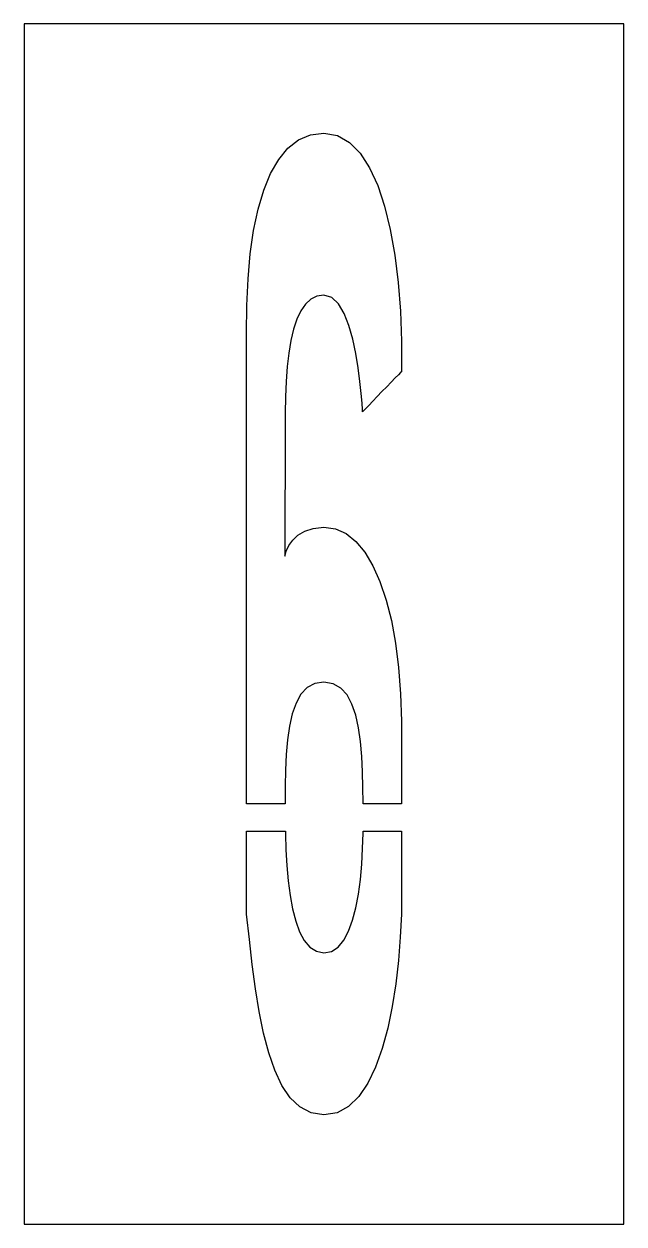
# Model space of a CAD drawing. Extents: x 0 to 11, y 0 to 22.
import ezdxf

# ---------------------------------------------------------------- set-up
doc = ezdxf.new("R2010")
doc.units = 0
doc.layers.add('CUT', color=7, linetype='Continuous')
doc.layers.add('OUTSIDE', color=1, linetype='Continuous')

msp = doc.modelspace()

# ---------------------------------------------------------------- linework, layer by layer
at = {"layer": 'CUT'}
for points in [[(5.1463, 12.7021), (5.3041, 12.7518), (5.4991, 12.773), (5.7083, 12.7447), (5.9034, 12.6578), (6.0824, 12.5142), (6.2456, 12.3156), (6.3945, 12.0691), (6.5257, 11.7766), (6.6392, 11.4379), (6.7349, 11.0621), (6.8112, 10.6472), (6.8679, 10.2004), (6.9034, 9.7216), (6.9193, 9.2163), (6.9193, 8.922), (6.9193, 8.6259), (6.9193, 8.3316), (6.9193, 8.0372), (6.9193, 7.7411), (6.9193, 7.7049), (6.2173, 7.7049), (6.2172, 7.7216), (6.2137, 8.0053), (6.2066, 8.2926), (6.1941, 8.5727), (6.1693, 8.844), (6.1339, 9.0975), (6.0824, 9.328), (6.0133, 9.5301), (5.9229, 9.6986), (5.8094, 9.8262), (5.6693, 9.906), (5.4991, 9.9362), (5.3307, 9.9096), (5.1906, 9.8333), (5.0754, 9.711), (4.9867, 9.5479), (4.9176, 9.3511), (4.8661, 9.1241), (4.8307, 8.8741), (4.8076, 8.6046), (4.7952, 8.3209), (4.7899, 8.0284), (4.7899, 7.7358), (4.7899, 7.7049), (4.0807, 7.7049), (4.0807, 8.3387), (4.0807, 9.227), (4.0807, 10.1135), (4.0807, 11.0018), (4.0807, 11.8883), (4.0807, 12.7766), (4.0807, 13.6631), (4.0807, 14.5514), (4.0807, 15.4379), (4.0807, 16.3262), (4.0842, 16.8404), (4.1073, 17.328), (4.148, 17.7872), (4.2101, 18.2145), (4.2917, 18.6046), (4.3963, 18.9539), (4.5204, 19.2589), (4.6693, 19.5177), (4.8395, 19.7252), (5.0346, 19.8759), (5.2544, 19.9681), (5.4991, 20), (5.7456, 19.9539), (5.9654, 19.8298), (6.1622, 19.6294), (6.3342, 19.3635), (6.4849, 19.0372), (6.6108, 18.6578), (6.7154, 18.2305), (6.7988, 17.7624), (6.859, 17.2624), (6.8998, 16.734), (6.9193, 16.1862), (6.9193, 15.6241), (6.9034, 15.6099), (6.8661, 15.5709), (6.8076, 15.5106), (6.7332, 15.4362), (6.6516, 15.3511), (6.5629, 15.2606), (6.4743, 15.1684), (6.3927, 15.0833), (6.32, 15.0071), (6.2615, 14.9468), (6.2225, 14.906), (6.2083, 14.8918), (6.2048, 14.9344), (6.1977, 15.0514), (6.1817, 15.227), (6.1587, 15.4468), (6.1268, 15.6968), (6.0824, 15.9592), (6.0275, 16.2234), (5.9566, 16.4734), (5.8697, 16.6915), (5.7651, 16.867), (5.6427, 16.984), (5.4991, 17.0284), (5.3715, 17.0106), (5.258, 16.9539), (5.1605, 16.8635), (5.0754, 16.7411), (5.0027, 16.5869), (4.9424, 16.4043), (4.8945, 16.1986), (4.8555, 15.9681), (4.8271, 15.7181), (4.8076, 15.4486), (4.7952, 15.1649), (4.7899, 14.867), (4.7881, 14.5567), (4.7881, 14.2411), (4.7863, 13.9255), (4.7863, 13.6135), (4.7846, 13.3138), (4.7846, 13.0319), (4.7828, 12.773), (4.7828, 12.5426), (4.781, 12.3493), (4.781, 12.2451), (4.8094, 12.3369), (4.8573, 12.4397), (4.9264, 12.539), (5.0204, 12.6294)], [(6.9193, 6.8564), (6.9193, 6.5621), (6.9193, 6.2677), (6.9193, 5.9716), (6.9193, 5.6773), (6.898, 5.2589), (6.8644, 4.8316), (6.8147, 4.406), (6.7491, 3.9894), (6.6676, 3.5904), (6.5665, 3.2163), (6.4459, 2.8777), (6.3041, 2.5833), (6.1392, 2.3387), (5.9512, 2.1543), (5.7385, 2.039), (5.4991, 2), (5.2633, 2.039), (5.0576, 2.1454), (4.8803, 2.3156), (4.7278, 2.5408), (4.5966, 2.8191), (4.4867, 3.1401), (4.3927, 3.5), (4.3129, 3.8936), (4.2456, 4.3138), (4.1853, 4.7553), (4.1321, 5.2128), (4.0807, 5.6773), (4.0807, 6.5638), (4.0807, 7.2029), (4.7928, 7.2029), (4.7934, 7.1525), (4.8023, 6.8599), (4.8183, 6.5709), (4.8431, 6.2908), (4.8785, 6.023), (4.9246, 5.7766), (4.9814, 5.5532), (5.0523, 5.3582), (5.1392, 5.1986), (5.242, 5.0762), (5.3608, 5), (5.4991, 4.9716), (5.6374, 4.9982), (5.7598, 5.0762), (5.8626, 5.2021), (5.9512, 5.367), (6.0239, 5.5674), (6.0842, 5.7961), (6.1321, 6.0479), (6.1676, 6.3156), (6.1924, 6.5957), (6.2083, 6.8812), (6.2172, 7.1649), (6.2174, 7.2029), (6.9193, 7.2029), (6.9193, 7.1525)]]:
    msp.add_lwpolyline(points, close=True, dxfattribs=at)
at = {"layer": 'OUTSIDE'}
msp.add_lwpolyline([(0, 0), (11, 0), (11, 22), (0, 22)], close=True, dxfattribs=at)

doc.saveas('drawing.dxf')
